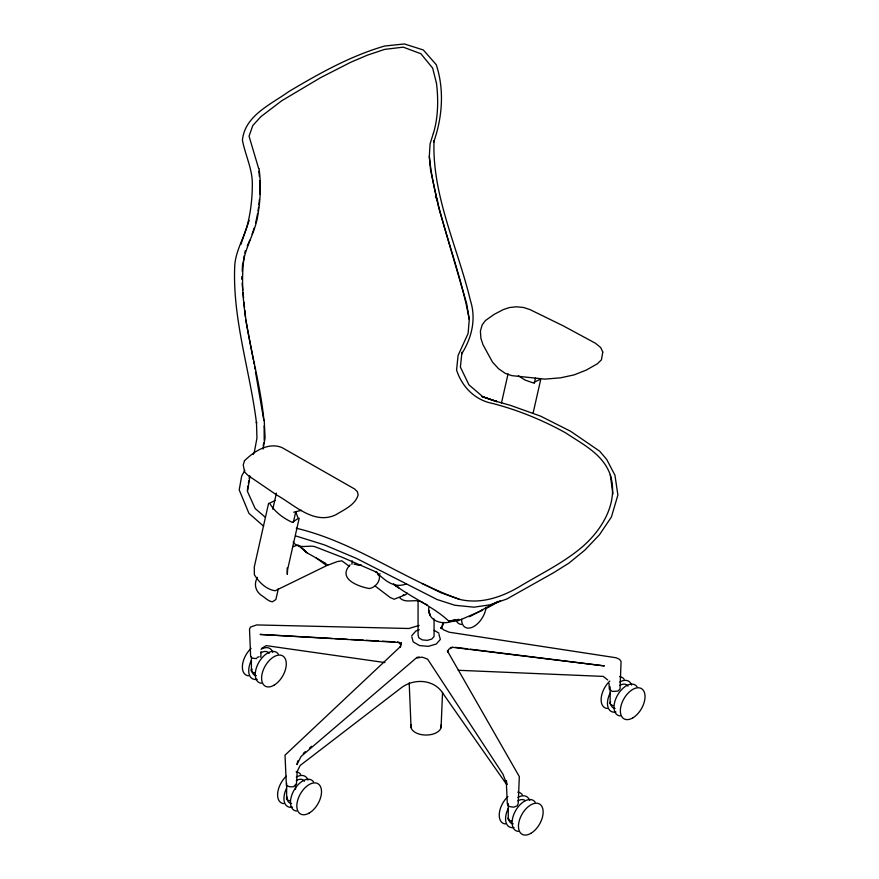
<?xml version="1.0" encoding="UTF-8"?>
<svg xmlns="http://www.w3.org/2000/svg" width="879" height="879" viewBox="0 0 879 879"><rect width="100%" height="100%" fill="white"/><g stroke="black" fill="none" stroke-linecap="round" stroke-linejoin="round"><path stroke-width="1.32" d="M428.798 607.576C427.084 622.101 444.95 626.134 455.399 619.805L449.136 621.222L458.893 619.321M244.307 255.558C236.264 310.584 258.536 365.016 263.821 419.393M260.788 657.261L260.997 651.636M441.071 727.647L442.555 692.322M241.725 279.247L241.868 276.522M242.175 271.073L242.56 264.26M296.245 528.224C354.764 541.991 403.483 579.382 459.464 599.335C481.307 604.675 503.304 596.632 521.807 585.249C542.793 572.723 565.087 561.967 583.59 545.738C603.137 528.235 618.596 501.656 610.29 474.869C602.972 453.993 582.755 444.334 565.615 432.842C542.53 420.052 518.006 410.021 492.438 403.406C474.979 400.154 461.816 386.628 456.564 370.004L458.091 355.468L468.122 333.405L469.265 319.484L466.617 303.497L438.863 208.257L430.578 170.207L429.315 156.44L430.062 143.925L433.358 133.344M351.919 564.318L352.149 560.769M461.947 352.27L460.398 367.125L468.957 384.87L482.824 396.726L496.877 401.582L481.956 396.572L496.877 401.582M377.904 573.383L379.365 575.624C380.42 581.502 375.146 587.633 369.378 588.545C358.236 586.557 337.206 578.821 350.051 564.834M247.406 489.614L247.999 485.867M248.394 483.362L248.79 480.857M249.186 478.363L249.57 475.858M247.581 490.987L249.955 476.231M263.217 445.675L263.711 442.983M264.205 440.28L264.129 425.788M263.041 449.07L265.084 437.885L264.227 420.283M244.812 253.075L245.307 250.592M242.945 264.535C245.065 246.713 255.91 231.507 258.085 213.619C260.525 198.709 261.217 183.513 258.986 168.526M276.391 493.141L272.809 509.194M268.6 503.293L254.284 566.922L254.372 574.734C258.964 582.228 266.183 589.468 275.171 590.776L328.647 564.67L325.823 564.966L316.077 557.868M257.437 577.349C253.273 584.744 255.855 592.226 262.909 596.369C265.93 598.368 268.655 601.434 272.457 601.796L275.874 599.522L278.39 588.512M293.388 522.17L295.783 511.556M299.179 518.225L287.631 569.493L287.312 574.328L287.158 567.999M501.459 403.021L508.062 373.894M534.267 383.442L535.476 378.135M533.135 412.965L540.706 379.53M297.849 760.829L296.926 764.565L301.036 756.511L416.086 658.162L422.118 657.14L427.59 659.107L502.986 774.223L506.864 784.464L506.436 780.64M447.763 652.361L448.609 649.339L452.641 647.318L604.367 665.908L470.298 649.196M240.857 244.472L249.175 220.365M441.159 628.397L443.005 623.266M443.785 622.332L441.456 628.683L440.851 627.496L443.818 629.968L449.191 632.21L616.113 657.767L619.574 659.371L621.068 661.437L620.036 688.971L617.981 691.059L612.267 691.443L609.29 689.136L609.048 683.455M247.296 245.966L249.79 240.198M253.207 454.421L254.328 452.147L256.943 438.181L256.47 421.876L256.503 423.085C250.01 370.389 232.155 318.506 234.781 264.997C235.869 251.328 242.978 239.538 246.944 226.661C250.636 212.971 252.262 198.852 252.339 184.689C252.603 169.12 245.241 155.187 242.428 140.168C244.769 115.621 270.93 104.414 288.686 91.647C319.143 73.528 350.446 55.915 384.683 46.027L404.395 43.95L423.326 49.971L436.259 64.694C444.488 89.79 442.423 117.423 433.677 142.101L434.039 140.64C431.886 195.731 457.849 247.68 470.364 300.354C476.396 318.769 471.836 337.976 461.629 353.907M244.845 470.331L241.681 476.022L239.209 489.878L248.966 513.402L263.656 526.213M411.801 635.627L415.855 631.034L419.261 629.738M403.142 595.127L403.736 594.534M251.91 669.139L251.405 669.644A4.626 2.67 0 0 0 254.679 672.918M287.125 796.956L286.631 797.462A4.626 2.67 0 0 0 289.894 800.736M610.652 701.838L610.158 702.343A4.626 2.67 0 0 0 613.421 705.606M407.219 593.16L405.582 594.742L394.133 599.225L390.056 597.434L375.135 586.029M303.244 753.479L305.321 751.677M309.463 748.084L311.54 746.282M500.514 600.61L485.68 608.773M261.678 648.383L266.249 645.625L384.947 662.579M497.921 601.401L469.573 616.706M539.772 379.497L533.037 382.848L524.906 379.992L518.313 375.74M293.718 512.215L301.574 510.281M275.204 500.404L269.567 503.173C274.764 511.919 283.181 518.181 292.322 522.368L298.289 518.379L295.794 512.27M377.893 574.855L380.157 573.822M419.118 625.419L408.9 628.496L256.668 624.925L250.394 627.112L249.515 629.243L250.625 656.02L252.031 658.14L256.712 658.602M292.608 546.826L297.629 545.112M329.175 564.681L337.393 561.56L341.81 560.802L349.567 566.472M361.236 564.933L359.302 565.384L353.94 564.054M406.351 583.887C393.484 589.029 384.09 579.547 375.707 571.581L377.124 572.405L341.865 557.143L314.44 546.518C307.287 545.101 298.421 549.364 293.125 542.057M417.053 657.305L419.36 657.042M450.268 647.592L452.641 647.318M458.245 670.281L603.28 676.401L607.774 680.027M332.207 638.44L260.074 634.44L398.484 642.406L401.088 644.999L401.274 642.494L400.264 647.197L400.681 646.34L285.016 755.149L286.378 785.408L289.707 786.815L293.553 786.727L296.476 783.991L297.201 771.399L300.157 765.477L401.846 687.378C413.712 678.83 431.666 679.104 441.247 690.982L506.689 784.562M334.932 638.583L347.172 639.264M351.259 639.494L363.51 640.165M366.224 640.319L378.475 641M382.563 641.231L394.814 641.901M455.399 647.34L467.595 648.867M481.802 610.191L482.571 610.301L458.497 620.596L453.135 621.453L449.059 620.97M397.528 642.055L399.736 642.637M495.569 401.143L510.644 405.428L540.618 416.152L570.57 431.259L599.709 451.213L606.686 459.42L614.959 475.253L617.882 495.053L611.41 517.006L599.456 534.773L584.667 550.298L568.735 563.263L553.528 572.767L506.809 599.017L490.284 604.785L474.045 607.18L457.981 605.576L454.828 605.246L437.094 599.522L356.292 558.33L324.351 544.859L295.531 535.871M459.464 599.335L441.39 592.918L422.151 583.491M423.645 603.082C416.294 597.5 405.9 604.565 399.648 597.654M424.821 603.675L427.161 604.873M307.112 552.88L299.036 545.661L307.112 552.88L326.01 563.527M434.248 630.375L438.951 633.144M393.451 584.161L398.78 587.787L393.748 584.205C410.889 597.412 433.171 606.543 448.532 620.893M265.458 517.39L255.152 508.523L247.208 490.867M298.3 545.156L306.145 552.012M447.312 650.812L519.324 776.596L518.203 803.67L517.237 805.768L513.885 807.164L509.798 806.68L507.941 805.483L507.315 803.626L506.271 780.926M435.435 196.435L437.654 201.214M258.646 168.537L249.054 136.168L252.822 125.499L260.909 116.643L281.698 100.777L320.868 77.495L351.051 62.112L367.4 55.157L384.65 49.389L403.241 47.147L420.887 53.751L432.644 68.09L436.358 82.758M438.951 634.319L440.346 639.418L436.292 644.01L428.326 646.351L419.514 645.549L413.196 641.901L411.801 636.803M245.713 319.769L253.339 359.742M253.591 361.071L254.053 363.752M254.525 366.433L254.998 369.125M255.47 371.806L263.876 420.547M469.265 319.484C459.332 264.447 434.995 212.432 429.315 156.44M610.29 474.869L612.938 493.998M242.121 283.302L242.78 290.048M243.054 292.751L243.582 298.157M243.977 302.211L244.516 307.617M244.78 310.309L245.45 317.066M258.887 171.207L259.371 176.525M259.734 180.525L260.096 184.513M409.185 682.807L411.064 727.647M610.158 686.807L610.158 703.716M508.26 803.549L508.26 819.173M434.061 618.86L434.061 636.484L431.787 639.055L427.337 640.362L422.392 639.912L418.865 637.868L418.074 635.023L418.074 601.148M295.564 784.321L295.564 789.43M286.631 783.222L286.631 798.846M251.405 656.701L251.405 671.029M260.03 184.48A173.119 106.601 63.6 0 1 259.799 194.061M259.437 199.401A173.119 106.601 63.6 0 1 258.909 204.642M258.58 207.224A173.119 106.601 63.6 0 1 258.019 211.048M257.591 213.553A173.119 106.601 63.6 0 1 255.569 222.936M254.141 228.068A173.119 106.601 63.6 0 1 252.097 234.253M436.434 82.791A173.119 92.822 56.6 0 1 433.391 133.377M441.071 724.9A15.185 8.768 0 0 1 426.073 735.042A15.185 8.768 0 0 1 411.064 724.9M513.215 823.832A13.306 7.68 -60 0 1 508.589 818.492M517.918 800.835A13.306 7.68 -60 0 1 525.148 800.56M518.291 831.391A17.459 10.076 -60 0 1 515.731 810.438A17.459 10.076 -60 0 1 535.157 802.175M256.36 675.687A13.306 7.68 -60 0 1 251.658 668.996M261.063 652.69A13.306 7.68 -60 0 1 269.216 653.416M261.437 683.247A17.459 10.076 -60 0 1 258.876 662.294A17.459 10.076 -60 0 1 278.302 654.031M259.14 656.69A4.626 2.67 0 0 1 257.064 657.382M461.42 624.42A17.459 10.076 -60 0 1 456.893 621.816M486.142 607.224A17.459 10.076 -60 0 1 473.023 626.914A17.459 10.076 -60 0 1 461.585 619.299M261.063 649.306A17.459 10.076 -60 0 1 272.798 652.361M257.239 679.324A17.459 10.076 -60 0 1 251.394 660.283M248.548 675.808A17.459 10.076 -60 0 1 242.45 665.392A17.459 10.076 -60 0 1 251.075 648.383M620.178 715.935A17.459 10.076 -60 0 1 617.629 694.992A17.459 10.076 -60 0 1 637.044 686.73M296.289 777.124A17.459 10.076 -60 0 1 308.024 780.178M292.454 807.142A17.459 10.076 -60 0 1 286.62 788.1M283.774 803.626A17.459 10.076 -60 0 1 277.676 793.21A17.459 10.076 -60 0 1 286.29 776.201M296.113 771.806A17.459 10.076 -60 0 1 300.629 774.421M615.113 708.386A13.306 7.68 -60 0 1 610.729 704.321M619.816 685.389A13.306 7.68 -60 0 1 627.969 686.114M619.816 682.005A17.459 10.076 -60 0 1 631.551 685.06M615.992 712.012A17.459 10.076 -60 0 1 610.147 692.971M607.301 708.496A17.459 10.076 -60 0 1 601.203 698.08A17.459 10.076 -60 0 1 609.817 681.082M619.64 676.687A17.459 10.076 -60 0 1 624.156 679.291M517.918 797.451A17.459 10.076 -60 0 1 529.652 800.505M514.094 827.469A17.459 10.076 -60 0 1 508.249 808.416M505.403 823.953A17.459 10.076 -60 0 1 499.305 813.536A17.459 10.076 -60 0 1 507.93 796.528M517.753 792.133A17.459 10.076 -60 0 1 522.269 794.737M511.534 821.063A4.626 2.67 0 0 1 508.26 817.789M296.652 811.064A17.459 10.076 -60 0 1 294.102 790.111A17.459 10.076 -60 0 1 313.517 781.86M291.586 803.505A13.306 7.68 -60 0 1 286.95 798.165M296.289 780.508A13.306 7.68 -60 0 1 304.442 781.244M602.774 352.083L601.423 359.852L597.313 363.829L586.315 370.059L574.075 374.904L560.549 377.816L544.947 379.113L511.765 375.641L505.172 373.322L498.58 368.74L492.482 362.082L482.978 344.689L480.89 338.294L480.406 331.053L482.175 324.867L485.417 320.56L494.086 314.407L503.37 309.551L509.556 307.518L516.599 306.793L523.598 307.496L529.927 309.562L563.406 325.933L595.457 343.26L600.72 347.59L602.774 352.083M244.483 460.794L243.241 464.914L244.648 472.122L248.186 475.539L277.105 495.251C294.608 505.051 314.286 525.301 336.108 514.633C344.381 509.457 355.204 505.029 358.182 494.877L357.346 491.669L354.687 489.032L282.005 447.587C268.469 441.895 253.954 451.421 244.483 460.794M429.985 614.981L428.743 610.422L429.985 614.981M530.806 833.391A17.459 10.076 -60 0 0 541.497 805.845A17.459 10.076 -60 0 0 520.115 818.184A17.459 10.076 -60 0 0 530.806 833.391M273.951 685.257A17.459 10.076 -60 0 0 284.642 657.701A17.459 10.076 -60 0 0 263.26 670.04A17.459 10.076 -60 0 0 273.951 685.257M632.704 717.945A17.459 10.076 -60 0 0 643.395 690.4A17.459 10.076 -60 0 0 622.013 702.739A17.459 10.076 -60 0 0 632.704 717.945M309.177 813.075A17.459 10.076 -60 0 0 319.868 785.518A17.459 10.076 -60 0 0 298.486 797.857A17.459 10.076 -60 0 0 309.177 813.075"/></g></svg>
